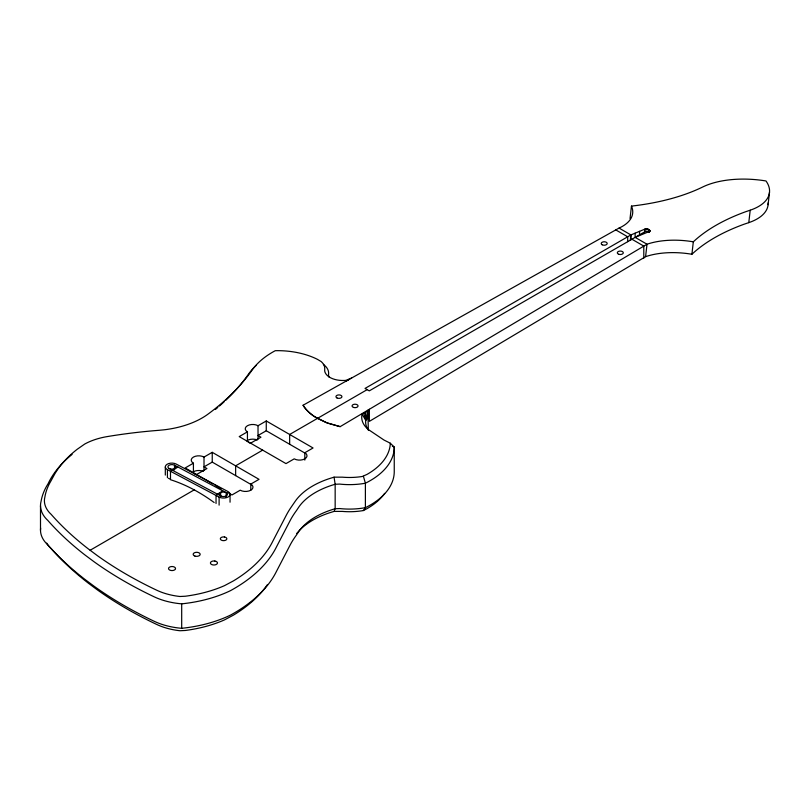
<?xml version="1.0" encoding="UTF-8"?>
<svg xmlns="http://www.w3.org/2000/svg" width="810" height="810" viewBox="0 0 810 810"><rect width="100%" height="100%" fill="white"/><g stroke="black" fill="none" stroke-linecap="round" stroke-linejoin="round"><path stroke-width="1.21" d="M367.578 418.892L367.578 410.336L367.882 410.953L362.121 414.274L361.898 415.186A37.169 21.455 0 0 0 368.418 429.583L384.061 440.083L390.278 443.202L390.147 445.409A78.175 45.137 0 0 1 367.021 474.397L362.283 476.493A48.387 27.935 0 0 1 342.397 477.171L334.054 477.161L329.103 478.7A79.117 45.684 0 0 0 294.8 501.886L291.084 507.293A171.609 99.073 0 0 0 286.396 515.049L272.636 541.556A163.934 94.648 0 0 1 233.401 580.912L224.532 585.63A100.825 58.209 0 0 1 185.287 596.231L179.941 596.494A52.144 30.112 0 0 1 156.705 590.206A409.566 236.459 0 0 1 97.21 555.528L88.563 549.089A410.052 236.743 0 0 1 51.253 514.461L49.41 512.598A44.641 25.778 0 0 1 44.53 498.859L44.935 496.753A119.111 68.769 0 0 1 50.908 481.029L54.705 474.073A155.955 90.042 0 0 1 77.183 449.297L84.736 444.032A54.604 31.529 0 0 1 107.274 436.58A362.272 209.152 0 0 1 159.175 430.292L163.853 429.837A74.803 43.193 0 0 0 208.008 414.133A314.979 181.855 0 0 0 252.102 370.099A93.616 54.047 0 0 1 273.719 351.53L275.279 350.69L278.225 350.659A60.73 35.063 0 0 1 317.49 359.377L321.135 361.543A20.928 12.079 0 0 1 324.729 368.418L324.688 371.01A18.134 10.469 0 0 0 343.885 380.467L345.708 380.437L351.621 378.037M630.048 218.548L631.466 206.105A186.199 91.489 6.5 0 0 702.665 187.009A69.66 34.222 6.5 0 1 765.987 180.964A55.637 27.337 6.5 0 1 750.202 210.195L748.784 222.639L744.046 224.238A228.916 112.489 6.5 0 0 691.902 254.259A56.558 27.793 6.5 0 0 645.59 256.669L369.36 421.362L369.36 409.273M630.312 240.165L630.909 234.93L644.679 229.21C646.4 228.562 650.258 228.946 649.691 231.518L649.387 231.933L649.792 230.678M645.59 256.669L647.008 244.225L635.141 237.37L635.141 233.169M691.902 254.259L693.319 241.815A228.916 112.489 6.5 0 1 745.453 211.805L750.202 210.195M768.082 204.707L769.5 192.264M368.692 430.231A33.261 19.197 0 0 1 365.786 420.299L367.882 410.953L368.327 430.201M649.691 231.518L649.691 230.283M298.839 531.016A79.117 45.684 0 0 1 329.103 512.943L334.054 511.404L335.158 508.731L335.158 484.269L334.054 477.161M649.387 231.387L648.911 232.298L649.691 231.052M334.054 511.404L342.397 511.414A48.387 27.935 0 0 0 362.283 510.735L363.417 510.543L365.391 507.667A82.083 47.395 0 0 0 394.247 471.491L394.247 447.039L390.278 443.202M645.297 229.027L644.679 229.848L647.565 229.402L649.792 231.073M645.297 229.574L646.015 228.936M347.439 380.427L349.464 379.242M172.246 470.164L170.485 471.268L170.485 479.328L168.44 478.244M172.601 470.357L177.927 467.016M217.444 494.161L222.76 490.819M217.799 494.343L216.037 495.447L216.037 503.516M631.466 206.105A51.88 25.495 6.5 0 1 619.053 228.076L303.082 405.243A60.335 34.83 0 0 0 314.31 416.472L326.065 422.547L340.149 426.647L647.008 244.225A56.558 27.793 6.5 0 1 693.319 241.815M90.143 550.263L194.511 489.696M262.663 450.137L235.639 465.831L235.639 475.612M646.015 229.402L646.795 228.946M247.435 431.841L239.203 436.6L285.991 463.603L294.222 458.855A7.492 4.323 0 0 0 304.813 458.855A7.492 4.323 0 0 0 304.813 452.739L313.055 447.981L266.267 420.967L258.025 425.726A7.492 4.323 0 0 0 247.435 425.726A7.492 4.323 0 0 0 247.435 431.841L247.435 441.622M227.731 492.51L231.964 494.961L240.206 490.202A7.492 4.323 0 0 0 250.796 490.202A7.492 4.323 0 0 0 250.796 484.086L259.028 479.338L212.24 452.324L204.009 457.073A7.492 4.323 0 0 0 193.418 457.073A7.492 4.323 0 0 0 193.418 463.188L185.186 467.947L212.888 483.945M305.603 453.468L266.267 430.758L258.025 435.507L260.952 437.197L250.361 443.313L248.417 442.189M251.586 484.815L212.24 462.105L204.009 466.864L206.935 468.544L196.344 474.66L193.418 472.979L193.418 463.188M630.909 239.821L630.909 234.93L365.037 388.425L369.279 390.876L644.679 231.873A2.997 1.731 0 0 1 649.387 232.227M367.153 389.65L289.656 434.474L289.656 444.265M363.417 510.543L367.021 508.639A78.175 45.137 0 0 0 384.659 493.371M635.141 237.37L648.911 231.66M646.795 229.341L647.565 229.068M647.565 229.402L648.294 229.27M648.294 229.574L649.387 230.202M340.149 426.647L327.959 423.255L317.378 418.385A61.631 35.579 0 0 1 303.082 405.243M392.344 446.168L394.247 447.039A82.083 47.395 0 0 1 365.391 483.216L365.391 507.667A52.285 30.193 0 0 1 339.684 508.548L335.158 508.731A75.259 43.446 0 0 0 298.424 532.079L296.49 534.995A167.943 96.957 0 0 0 290.122 545.069L276.392 571.526A167.842 96.896 0 0 1 230.445 615.134A104.733 60.466 0 0 1 181.693 628.307A56.042 32.359 0 0 1 154.244 621.31A413.505 238.737 0 0 1 94.173 586.288L85.435 579.788A413.505 238.737 0 0 1 47.831 544.907A48.549 28.036 0 0 1 40.632 528.049M169.179 468.534A3.928 2.268 0 0 0 175.679 467.36A3.928 2.268 0 0 0 170.667 464.697A3.928 2.268 0 0 0 169.179 468.534L220.867 495.973A3.928 2.268 0 0 0 227.357 494.799A3.928 2.268 0 0 0 222.345 492.136A3.928 2.268 0 0 0 220.867 495.973M167.417 469.638L219.105 497.077A6.531 3.767 0 0 0 228.329 496.854A6.531 3.767 0 0 0 227.944 491.528L176.256 464.089A6.531 3.767 0 0 0 167.032 464.312A6.531 3.767 0 0 0 167.417 469.638L167.417 477.697M619.053 228.076L630.909 234.93M615.833 229.939L627.689 236.783L627.689 241.674M631.921 239.233L643.788 246.078L643.788 258.167M215.004 485.17L221.363 488.835M345.708 380.437L346.629 381.145M362.121 414.274L365.786 420.299L365.512 412.32M649.387 229.908L649.691 230.627M363.417 476.3L365.391 483.216A52.285 30.193 0 0 1 339.684 484.086L335.158 484.269A75.259 43.446 0 0 0 298.424 507.627L296.49 510.543A167.943 96.957 0 0 0 290.122 520.607L276.392 547.064A167.842 96.896 0 0 1 230.445 590.672A104.733 60.466 0 0 1 181.693 603.845A56.042 32.359 0 0 1 154.244 596.848A413.505 238.737 0 0 1 94.173 561.836L85.435 555.336A413.505 238.737 0 0 1 47.831 520.445A48.549 28.036 0 0 1 41.057 501.4A122.907 70.956 0 0 1 48.094 483.752A159.864 92.299 0 0 1 72.09 454.39M363.822 413.292L365.786 420.299M644.679 229.21L644.679 231.873M639.546 231.346L639.546 234.839M304.813 452.739L304.813 460.08M266.267 420.967L266.267 430.758M258.025 425.726L258.025 439.182M250.796 484.086L250.796 490.202M230.05 494.151L230.05 502.21M226.182 497.239L226.182 492.632L174.504 465.193L174.504 469.8M220.634 492.763L220.634 496.226M219.105 497.077L219.105 505.136M212.24 452.324L212.24 462.105M204.009 457.073L204.009 470.529M181.693 603.845L181.693 628.307M165.311 467.026L165.311 475.085M40.5 505.794L40.5 530.246M768.133 202.844A55.637 27.337 6.5 0 1 748.784 222.639M46.686 543.105A44.641 25.778 0 0 0 49.41 546.841L51.253 548.704A410.052 236.743 0 0 0 88.553 583.332L97.21 589.771A409.566 236.459 0 0 0 156.705 624.449A52.144 30.112 0 0 0 179.941 630.737L185.287 630.474A100.825 58.209 0 0 0 224.532 619.873L233.401 615.154A163.934 94.648 0 0 0 267.513 584.476M296.673 533.557A79.117 45.684 0 0 1 298.08 531.856M323.392 364.389A24.837 14.337 0 0 1 328.576 374.281A14.215 8.211 0 0 0 329.032 377.065M256.325 365.269A97.443 56.255 0 0 0 248.498 374.119A311.111 179.618 0 0 1 225.656 400.363M224.137 401.79A311.111 179.618 0 0 1 219.419 406.033M217.799 407.43A311.111 179.618 0 0 1 215.328 409.506M193.418 471.754A7.492 4.323 0 0 1 203.269 471.38M246.797 440.822A7.492 4.323 0 0 1 257.296 440.033M170.485 479.722A161.261 96.916 57.9 0 1 214.154 502.514M224.431 536.969L223.59 536.909A3.24 1.873 0 0 0 220.381 538.539A3.24 1.873 0 0 0 222.75 540.584L223.59 540.645A3.24 1.873 0 0 0 226.8 539.025A3.24 1.873 0 0 0 224.431 536.969M214.852 561.026L213.941 560.955A3.503 2.025 0 0 0 210.438 562.98L210.559 563.497A3.503 2.025 0 0 0 213.04 564.934L213.941 565.005A3.503 2.025 0 0 0 217.444 562.98L217.323 562.454A3.503 2.025 0 0 0 214.852 561.026M175.507 568.549L175.395 568.023A3.483 2.015 0 0 0 171.568 566.554A3.483 2.015 0 0 0 168.541 568.549L168.662 569.065A3.483 2.015 0 0 0 172.479 570.544A3.483 2.015 0 0 0 175.507 568.549M353.545 407.43A2.997 1.731 0 0 0 358.04 405.942A2.997 1.731 0 0 0 353.545 404.443A2.997 1.731 0 0 0 353.545 407.43M618.81 254.289A2.997 1.731 0 0 0 623.295 252.791A2.997 1.731 0 0 0 618.81 251.292A2.997 1.731 0 0 0 618.81 254.289M336.97 397.943A2.997 1.731 0 0 0 341.881 396.981A2.997 1.731 0 0 0 337.983 395.007A2.997 1.731 0 0 0 336.97 397.943M602.235 244.792A2.997 1.731 0 0 0 607.146 243.83A2.997 1.731 0 0 0 603.247 241.856A2.997 1.731 0 0 0 602.235 244.792M194.906 556.075A3.503 2.025 0 0 0 200.171 554.323A3.503 2.025 0 0 0 194.906 552.572A3.503 2.025 0 0 0 194.906 556.075"/></g></svg>
